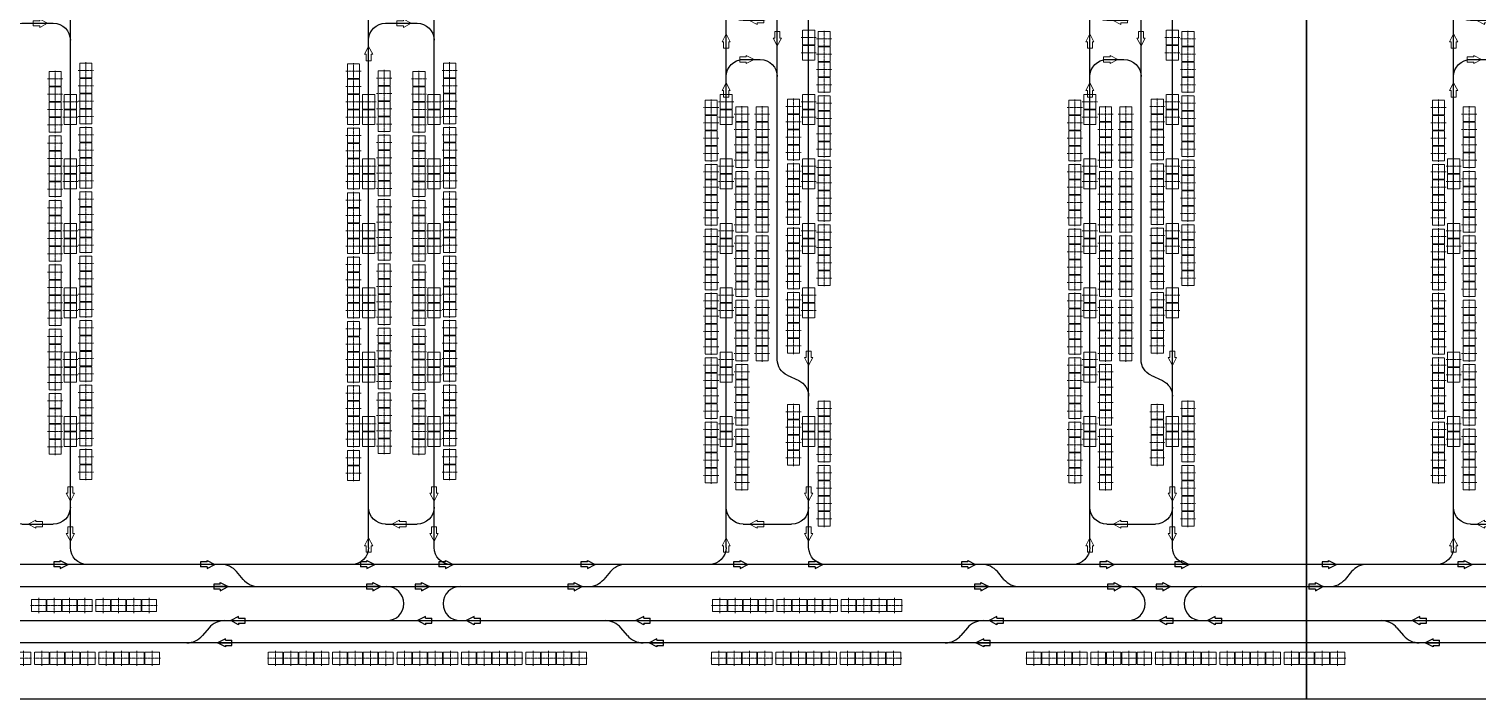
# Model space of a CAD drawing. Header units: millimetres. Extents: x -128 to 670218, y 27186 to 149492.
# Drawn here: x 390149 to 432642, y 27186 to 46849 of the extents above; entities that cross this region are included whole.
import ezdxf

# ---------------------------------------------------------------- set-up
doc = ezdxf.new("R2010")
doc.units = ezdxf.units.MM
doc.linetypes.add('AM_ISO08W050', pattern=[18, 12, -1.5, 3, -1.5])
doc.linetypes.add('XAT-M16_6F_EQ Layout_20211120$0$ACAD_ISO08W100', pattern=[36, 24, -3, 6, -3])
for name, color, linetype, lineweight in [('_CLINE', 4, 'XAT-M16_6F_EQ Layout_20211120$0$ACAD_ISO08W100', 9), ('DIRECT', 40, 'Continuous', 9), ('LINE_EQ', 4, 'AM_ISO08W050', 20), ('LINE_STB', 151, 'Continuous', 30)]:
    doc.layers.add(name, color=color, linetype=linetype, lineweight=lineweight)
doc.layers.add('Rail_H4822(Lower)', color=7, linetype='Continuous')

# ---------------------------------------------------------------- blocks, each defined once
blk = doc.blocks.new('*U3')
at = {"color": 0, "linetype": 'ByBlock'}
for p, q in [((-120, -230), (0, 0)), ((0, 0), (0, -420)), ((120, -230), (0, 0)), ((-75, -230), (-120, -230)), ((-75, -230), (-75, -420)), ((75, -420), (-75, -420)), ((75, -230), (75, -420)), ((75, -230), (120, -230))]:
    blk.add_line(p, q, dxfattribs=at)
blk = doc.blocks.new('A$C31676947')
at = {"layer": 'Rail_H4822(Lower)'}
for p, q in [((500, 47250), (500, 500)), ((2420, 47250), (2420, 500)), ((1000, 46570), (1920, 46570)), ((1000, 31870), (1920, 31870)), ((1000, 31220), (1920, 31220)), ((1000, 16520), (1920, 16520)), ((1000, 15870), (1920, 15870)), ((1000, 1180), (1920, 1180))]:
    blk.add_line(p, q, dxfattribs=at)
for centre, start, end in [((0, 47250), 0, 90), ((2920, 47250), 90, 180), ((1000, 46070), 90, 180), ((1920, 46070), 0, 90), ((1000, 32370), 180, 270), ((1920, 32370), 270, 0), ((1000, 30720), 90, 180), ((1920, 30720), 0, 90), ((0, 23700), 270, 0), ((2920, 23700), 180, 270), ((0, 21700), 0, 90), ((2920, 21700), 90, 180), ((1000, 17020), 180, 270), ((1920, 17020), 270, 0), ((1000, 15370), 90, 180), ((1920, 15370), 0, 90), ((1000, 1680), 180, 270), ((1920, 1680), 270, 0), ((0, 500), 270, 0), ((2920, 500), 180, 270)]:
    blk.add_arc(centre, 500, start, end, dxfattribs=at)
at = {"layer": 'DIRECT'}
for p, rotation in [((500, 46970), 180), ((1180, 46570), 89.99999999999999), ((500, 32550), 180), ((500, 23880), 180), ((500, 17200), 180), ((500, 1860), 180), ((1740, 1180), 270), ((500, 680), 180)]:
    blk.add_blockref('*U3', p, dxfattribs=dict(at, rotation=rotation))
for p in [(2420, 47070), (2420, 45890), (2420, 30540), (2420, 21520), (2420, 15190), (2420, 780)]:
    blk.add_blockref('*U3', p, dxfattribs=at)
at = {"layer": 'DIRECT', "lineweight": -2}
for p, rotation in [((1750, 31870), 270), ((1170, 31220), 89.99999999999999), ((1750, 16520), 270), ((1170, 15870), 89.99999999999999)]:
    blk.add_blockref('*U3', p, dxfattribs=dict(at, rotation=rotation))
blk = doc.blocks.new('A$Ca08771bd')
at = {"layer": 'Rail_H4822(Lower)'}
for p, q in [((500, 47250), (500, 500)), ((2920, 47250), (2920, 500)), ((1000, 46570), (2420, 46570)), ((2290, 42199), (2630, 42357)), ((2000, 41745), (2000, 6005)), ((1000, 32935), (1500, 32935)), ((1500, 31785), (1000, 31785)), ((2300, 27664), (2620, 27480)), ((2300, 17736), (2620, 17920)), ((1000, 13615), (1500, 13615)), ((1500, 12465), (1000, 12465)), ((2290, 5552), (2630, 5394)), ((1000, 1180), (2420, 1180))]:
    blk.add_line(p, q, dxfattribs=at)
for centre, radius, start, end in [((0, 47250), 500, 0, 90), ((3420, 47250), 500, 90, 180), ((1000, 46070), 500, 90, 180), ((2420, 46070), 500, 0, 90), ((2420, 42811), 500, 294.8882, 0), ((2500, 41745), 500, 114.8882, 180), ((1000, 33435), 500, 180, 270), ((1500, 33435), 500, 270, 0), ((1000, 31285), 500, 90, 180), ((1500, 31285), 500, 0, 90), ((2600, 28184), 600, 180, 240), ((2320, 26960), 600, 0, 60), ((0, 23700), 500, 270, 0), ((3420, 23700), 500, 180, 270), ((0, 21700), 500, 0, 90), ((3420, 21700), 500, 90, 180), ((2320, 18440), 600, 300, 0), ((2600, 17216), 600, 120, 180), ((1000, 14115), 500, 180, 270), ((1500, 14115), 500, 270, 0), ((1000, 11965), 500, 90, 180), ((1500, 11965), 500, 0, 90), ((2500, 6005), 500, 180, 245.1118), ((2420, 4940), 500, 0, 65.1118), ((1000, 1680), 500, 180, 270), ((2420, 1680), 500, 270, 0), ((0, 500), 500, 270, 0), ((3420, 500), 500, 180, 270)]:
    blk.add_arc(centre, radius, start, end, dxfattribs=at)
at = {"layer": 'DIRECT'}
for p, rotation in [((500, 46970), 180), ((1180, 46570), 90), ((500, 33615), 180), ((1320, 32935), 270), ((500, 32185), 180), ((1180, 31785), 90), ((500, 23880), 180), ((500, 14295), 180), ((1320, 13615), 270), ((500, 12865), 180), ((1180, 12465), 90), ((500, 1860), 180), ((2240, 1180), 270), ((500, 680), 180)]:
    blk.add_blockref('*U3', p, dxfattribs=dict(at, rotation=rotation))
for p in [(2920, 47070), (2920, 45890), (2920, 41911), (2000, 32535), (2000, 31105), (2920, 21520), (2000, 13215), (2000, 11785), (2920, 780)]:
    blk.add_blockref('*U3', p, dxfattribs=at)
at = {"layer": 'DIRECT', "lineweight": -2}
for p in [(2000, 27287), (2920, 26780), (2920, 17543), (2000, 17036), (2920, 4760)]:
    blk.add_blockref('*U3', p, dxfattribs=at)
blk = doc.blocks.new('*U231')
at = {"color": 0, "linetype": 'ByBlock'}
for p, q in [((-120, -230), (0, 0)), ((0, 0), (0, -420)), ((120, -230), (0, 0)), ((-75, -230), (-120, -230)), ((-75, -230), (-75, -420)), ((75, -420), (-75, -420)), ((75, -230), (75, -420)), ((75, -230), (120, -230))]:
    blk.add_line(p, q, dxfattribs=at)
blk = doc.blocks.new('*U232')
at = {"color": 0, "linetype": 'ByBlock'}
for p, q in [((-120, -230), (0, 0)), ((0, 0), (0, -420)), ((120, -230), (0, 0)), ((-75, -230), (-120, -230)), ((-75, -230), (-75, -420)), ((75, -420), (-75, -420)), ((75, -230), (75, -420)), ((75, -230), (120, -230))]:
    blk.add_line(p, q, dxfattribs=at)
blk = doc.blocks.new('*U233')
at = {"color": 0, "linetype": 'ByBlock'}
for p, q in [((-120, -230), (0, 0)), ((0, 0), (0, -420)), ((120, -230), (0, 0)), ((-75, -230), (-120, -230)), ((-75, -230), (-75, -420)), ((75, -420), (-75, -420)), ((75, -230), (75, -420)), ((75, -230), (120, -230))]:
    blk.add_line(p, q, dxfattribs=at)
blk = doc.blocks.new('*U200')
at = {"color": 0, "linetype": 'ByBlock'}
for p, q in [((-120, -230), (0, 0)), ((0, 0), (0, -420)), ((120, -230), (0, 0)), ((-75, -230), (-120, -230)), ((-75, -230), (-75, -420)), ((75, -420), (-75, -420)), ((75, -230), (75, -420)), ((75, -230), (120, -230))]:
    blk.add_line(p, q, dxfattribs=at)
blk = doc.blocks.new('*U201')
at = {"color": 0, "linetype": 'ByBlock'}
for p, q in [((-120, -230), (0, 0)), ((0, 0), (0, -420)), ((120, -230), (0, 0)), ((-75, -230), (-120, -230)), ((-75, -230), (-75, -420)), ((75, -420), (-75, -420)), ((75, -230), (75, -420)), ((75, -230), (120, -230))]:
    blk.add_line(p, q, dxfattribs=at)
blk = doc.blocks.new('*U202')
at = {"color": 0, "linetype": 'ByBlock'}
for p, q in [((-120, -230), (0, 0)), ((0, 0), (0, -420)), ((120, -230), (0, 0)), ((-75, -230), (-120, -230)), ((-75, -230), (-75, -420)), ((75, -420), (-75, -420)), ((75, -230), (75, -420)), ((75, -230), (120, -230))]:
    blk.add_line(p, q, dxfattribs=at)
blk = doc.blocks.new('*U203')
at = {"color": 0, "linetype": 'ByBlock'}
for p, q in [((-120, -230), (0, 0)), ((0, 0), (0, -420)), ((120, -230), (0, 0)), ((-75, -230), (-120, -230)), ((-75, -230), (-75, -420)), ((75, -420), (-75, -420)), ((75, -230), (75, -420)), ((75, -230), (120, -230))]:
    blk.add_line(p, q, dxfattribs=at)
blk = doc.blocks.new('*U204')
at = {"color": 0, "linetype": 'ByBlock'}
for p, q in [((-120, -230), (0, 0)), ((0, 0), (0, -420)), ((120, -230), (0, 0)), ((-75, -230), (-120, -230)), ((-75, -230), (-75, -420)), ((75, -420), (-75, -420)), ((75, -230), (75, -420)), ((75, -230), (120, -230))]:
    blk.add_line(p, q, dxfattribs=at)
blk = doc.blocks.new('*U215')
at = {"color": 0, "linetype": 'ByBlock'}
for p, q in [((-120, -230), (0, 0)), ((0, 0), (0, -420)), ((120, -230), (0, 0)), ((-75, -230), (-120, -230)), ((-75, -230), (-75, -420)), ((75, -420), (-75, -420)), ((75, -230), (75, -420)), ((75, -230), (120, -230))]:
    blk.add_line(p, q, dxfattribs=at)
blk = doc.blocks.new('*U166')
at = {"color": 0, "linetype": 'ByBlock'}
for p, q in [((-120, -230), (0, 0)), ((0, 0), (0, -420)), ((120, -230), (0, 0)), ((-75, -230), (-120, -230)), ((-75, -230), (-75, -420)), ((75, -420), (-75, -420)), ((75, -230), (75, -420)), ((75, -230), (120, -230))]:
    blk.add_line(p, q, dxfattribs=at)
blk = doc.blocks.new('*U167')
at = {"color": 0, "linetype": 'ByBlock'}
for p, q in [((-120, -230), (0, 0)), ((0, 0), (0, -420)), ((120, -230), (0, 0)), ((-75, -230), (-120, -230)), ((-75, -230), (-75, -420)), ((75, -420), (-75, -420)), ((75, -230), (75, -420)), ((75, -230), (120, -230))]:
    blk.add_line(p, q, dxfattribs=at)
blk = doc.blocks.new('*U168')
at = {"color": 0, "linetype": 'ByBlock'}
for p, q in [((-120, -230), (0, 0)), ((0, 0), (0, -420)), ((120, -230), (0, 0)), ((-75, -230), (-120, -230)), ((-75, -230), (-75, -420)), ((75, -420), (-75, -420)), ((75, -230), (75, -420)), ((75, -230), (120, -230))]:
    blk.add_line(p, q, dxfattribs=at)
blk = doc.blocks.new('*U169')
at = {"color": 0, "linetype": 'ByBlock'}
for p, q in [((-120, -230), (0, 0)), ((0, 0), (0, -420)), ((120, -230), (0, 0)), ((-75, -230), (-120, -230)), ((-75, -230), (-75, -420)), ((75, -420), (-75, -420)), ((75, -230), (75, -420)), ((75, -230), (120, -230))]:
    blk.add_line(p, q, dxfattribs=at)
blk = doc.blocks.new('*U170')
at = {"color": 0, "linetype": 'ByBlock'}
for p, q in [((-120, -230), (0, 0)), ((0, 0), (0, -420)), ((120, -230), (0, 0)), ((-75, -230), (-120, -230)), ((-75, -230), (-75, -420)), ((75, -420), (-75, -420)), ((75, -230), (75, -420)), ((75, -230), (120, -230))]:
    blk.add_line(p, q, dxfattribs=at)
blk = doc.blocks.new('*U171')
at = {"color": 0, "linetype": 'ByBlock'}
for p, q in [((-120, -230), (0, 0)), ((0, 0), (0, -420)), ((120, -230), (0, 0)), ((-75, -230), (-120, -230)), ((-75, -230), (-75, -420)), ((75, -420), (-75, -420)), ((75, -230), (75, -420)), ((75, -230), (120, -230))]:
    blk.add_line(p, q, dxfattribs=at)
blk = doc.blocks.new('*U173')
at = {"color": 0, "linetype": 'ByBlock'}
for p, q in [((-120, -230), (0, 0)), ((0, 0), (0, -420)), ((120, -230), (0, 0)), ((-75, -230), (-120, -230)), ((-75, -230), (-75, -420)), ((75, -420), (-75, -420)), ((75, -230), (75, -420)), ((75, -230), (120, -230))]:
    blk.add_line(p, q, dxfattribs=at)
blk = doc.blocks.new('*U92')
at = {"color": 0, "linetype": 'ByBlock'}
for p, q in [((-120, -230), (0, 0)), ((0, 0), (0, -420)), ((120, -230), (0, 0)), ((-75, -230), (-120, -230)), ((-75, -230), (-75, -420)), ((75, -420), (-75, -420)), ((75, -230), (75, -420)), ((75, -230), (120, -230))]:
    blk.add_line(p, q, dxfattribs=at)
blk = doc.blocks.new('*U93')
at = {"color": 0, "linetype": 'ByBlock'}
for p, q in [((-120, -230), (0, 0)), ((0, 0), (0, -420)), ((120, -230), (0, 0)), ((-75, -230), (-120, -230)), ((-75, -230), (-75, -420)), ((75, -420), (-75, -420)), ((75, -230), (75, -420)), ((75, -230), (120, -230))]:
    blk.add_line(p, q, dxfattribs=at)
blk = doc.blocks.new('*U94')
at = {"color": 0, "linetype": 'ByBlock'}
for p, q in [((-120, -230), (0, 0)), ((0, 0), (0, -420)), ((120, -230), (0, 0)), ((-75, -230), (-120, -230)), ((-75, -230), (-75, -420)), ((75, -420), (-75, -420)), ((75, -230), (75, -420)), ((75, -230), (120, -230))]:
    blk.add_line(p, q, dxfattribs=at)
blk = doc.blocks.new('*U95')
at = {"color": 0, "linetype": 'ByBlock'}
for p, q in [((-120, -230), (0, 0)), ((0, 0), (0, -420)), ((120, -230), (0, 0)), ((-75, -230), (-120, -230)), ((-75, -230), (-75, -420)), ((75, -420), (-75, -420)), ((75, -230), (75, -420)), ((75, -230), (120, -230))]:
    blk.add_line(p, q, dxfattribs=at)
blk = doc.blocks.new('*U96')
at = {"color": 0, "linetype": 'ByBlock'}
for p, q in [((-120, -230), (0, 0)), ((0, 0), (0, -420)), ((120, -230), (0, 0)), ((-75, -230), (-120, -230)), ((-75, -230), (-75, -420)), ((75, -420), (-75, -420)), ((75, -230), (75, -420)), ((75, -230), (120, -230))]:
    blk.add_line(p, q, dxfattribs=at)
blk = doc.blocks.new('*U63')
at = {"color": 0, "linetype": 'ByBlock'}
for p, q in [((-120, -230), (0, 0)), ((0, 0), (0, -420)), ((120, -230), (0, 0)), ((-75, -230), (-120, -230)), ((-75, -230), (-75, -420)), ((75, -420), (-75, -420)), ((75, -230), (75, -420)), ((75, -230), (120, -230))]:
    blk.add_line(p, q, dxfattribs=at)
blk = doc.blocks.new('*U64')
at = {"color": 0, "linetype": 'ByBlock'}
for p, q in [((-120, -230), (0, 0)), ((0, 0), (0, -420)), ((120, -230), (0, 0)), ((-75, -230), (-120, -230)), ((-75, -230), (-75, -420)), ((75, -420), (-75, -420)), ((75, -230), (75, -420)), ((75, -230), (120, -230))]:
    blk.add_line(p, q, dxfattribs=at)
blk = doc.blocks.new('*U65')
at = {"color": 0, "linetype": 'ByBlock'}
for p, q in [((-120, -230), (0, 0)), ((0, 0), (0, -420)), ((120, -230), (0, 0)), ((-75, -230), (-120, -230)), ((-75, -230), (-75, -420)), ((75, -420), (-75, -420)), ((75, -230), (75, -420)), ((75, -230), (120, -230))]:
    blk.add_line(p, q, dxfattribs=at)
blk = doc.blocks.new('*U66')
at = {"color": 0, "linetype": 'ByBlock'}
for p, q in [((-120, -230), (0, 0)), ((0, 0), (0, -420)), ((120, -230), (0, 0)), ((-75, -230), (-120, -230)), ((-75, -230), (-75, -420)), ((75, -420), (-75, -420)), ((75, -230), (75, -420)), ((75, -230), (120, -230))]:
    blk.add_line(p, q, dxfattribs=at)
blk = doc.blocks.new('*U67')
at = {"color": 0, "linetype": 'ByBlock'}
for p, q in [((-120, -230), (0, 0)), ((0, 0), (0, -420)), ((120, -230), (0, 0)), ((-75, -230), (-120, -230)), ((-75, -230), (-75, -420)), ((75, -420), (-75, -420)), ((75, -230), (75, -420)), ((75, -230), (120, -230))]:
    blk.add_line(p, q, dxfattribs=at)
blk = doc.blocks.new('*U68')
at = {"color": 0, "linetype": 'ByBlock'}
for p, q in [((-120, -230), (0, 0)), ((0, 0), (0, -420)), ((120, -230), (0, 0)), ((-75, -230), (-120, -230)), ((-75, -230), (-75, -420)), ((75, -420), (-75, -420)), ((75, -230), (75, -420)), ((75, -230), (120, -230))]:
    blk.add_line(p, q, dxfattribs=at)
blk = doc.blocks.new('*U69')
at = {"color": 0, "linetype": 'ByBlock'}
for p, q in [((-120, -230), (0, 0)), ((0, 0), (0, -420)), ((120, -230), (0, 0)), ((-75, -230), (-120, -230)), ((-75, -230), (-75, -420)), ((75, -420), (-75, -420)), ((75, -230), (75, -420)), ((75, -230), (120, -230))]:
    blk.add_line(p, q, dxfattribs=at)
blk = doc.blocks.new('*U70')
at = {"color": 0, "linetype": 'ByBlock'}
for p, q in [((-120, -230), (0, 0)), ((0, 0), (0, -420)), ((120, -230), (0, 0)), ((-75, -230), (-120, -230)), ((-75, -230), (-75, -420)), ((75, -420), (-75, -420)), ((75, -230), (75, -420)), ((75, -230), (120, -230))]:
    blk.add_line(p, q, dxfattribs=at)
blk = doc.blocks.new('*U71')
at = {"color": 0, "linetype": 'ByBlock'}
for p, q in [((-120, -230), (0, 0)), ((0, 0), (0, -420)), ((120, -230), (0, 0)), ((-75, -230), (-120, -230)), ((-75, -230), (-75, -420)), ((75, -420), (-75, -420)), ((75, -230), (75, -420)), ((75, -230), (120, -230))]:
    blk.add_line(p, q, dxfattribs=at)
blk = doc.blocks.new('*U72')
at = {"color": 0, "linetype": 'ByBlock'}
for p, q in [((-120, -230), (0, 0)), ((0, 0), (0, -420)), ((120, -230), (0, 0)), ((-75, -230), (-120, -230)), ((-75, -230), (-75, -420)), ((75, -420), (-75, -420)), ((75, -230), (75, -420)), ((75, -230), (120, -230))]:
    blk.add_line(p, q, dxfattribs=at)
blk = doc.blocks.new('*U73')
at = {"color": 0, "linetype": 'ByBlock'}
for p, q in [((-120, -230), (0, 0)), ((0, 0), (0, -420)), ((120, -230), (0, 0)), ((-75, -230), (-120, -230)), ((-75, -230), (-75, -420)), ((75, -420), (-75, -420)), ((75, -230), (75, -420)), ((75, -230), (120, -230))]:
    blk.add_line(p, q, dxfattribs=at)
blk = doc.blocks.new('XAT-M16_6F_EQ Layout_20211120$0$EG-12_FOUP_(01)-pv')
at = {"layer": '_CLINE'}
for p, q in [((0, 211), (0, -235)), ((-239, -12), (239, -12))]:
    blk.add_line(p, q, dxfattribs=at)
at = {"layer": 'LINE_EQ'}
blk.add_lwpolyline([(-215, 166), (-215, -190), (215, -190), (215, 166)], close=True, dxfattribs=at)
blk = doc.blocks.new('A$Cb83e1a90')
at = {"rotation": 89.99999999999999}
for p in [(-955, -909), (-955, -1359), (-955, -1809), (-955, -2259)]:
    blk.add_blockref('XAT-M16_6F_EQ Layout_20211120$0$EG-12_FOUP_(01)-pv', p, dxfattribs=at)
blk = doc.blocks.new('A$Ca79c4620')
at = {"rotation": 89.99999999999999}
for p in [(945, -882), (945, -1332), (945, -1782), (945, -2232)]:
    blk.add_blockref('XAT-M16_6F_EQ Layout_20211120$0$EG-12_FOUP_(01)-pv', p, dxfattribs=at)

msp = doc.modelspace()

# ---------------------------------------------------------------- linework, layer by layer
for points in [[(341182, 79986), (427640, 79986), (427640, 27186), (341182, 27186)], [(427640, 79986), (449374, 79986), (449374, 27186), (427640, 27186)]]:
    msp.add_lwpolyline(points, close=True)
at = {"layer": 'Rail_H4822(Lower)'}
for p, q in [((472028, 31136), (337538, 31136)), ((396434, 30698), (396242, 30925)), ((407211, 30925), (407019, 30698)), ((418758, 30698), (418566, 30925)), ((428961, 30925), (428769, 30698)), ((332538, 30486), (471361, 30486)), ((329726, 29486), (471361, 29486)), ((395434, 29275), (395242, 29048)), ((407711, 29048), (407519, 29275)), ((417688, 29275), (417496, 29048)), ((430293, 29275), (430484, 29048)), ((475728, 28836), (336538, 28836))]:
    msp.add_line(p, q, dxfattribs=at)
for centre, radius, start, end in [((395784, 30536), 600, 40.3016, 90), ((407668, 30536), 600, 90, 139.6984), ((418108, 30536), 600, 40.3016, 90), ((429418, 30536), 600, 90, 139.6984), ((396891, 31086), 600, 220.3016, 270), ((406561, 31086), 600, 270, 319.6984), ((419215, 31086), 600, 220.3016, 270), ((428311, 31086), 600, 270, 319.6984), ((400651, 29986), 500, 270, 90), ((402801, 29986), 500, 90, 270), ((422401, 29986), 500, 270, 90), ((424551, 29986), 500, 90, 270), ((395891, 28886), 600, 90, 139.6984), ((407061, 28886), 600, 40.3016, 90), ((418145, 28886), 600, 90, 139.6984), ((429835, 28886), 600, 40.3016, 90), ((394784, 29436), 600, 270, 319.6984), ((408168, 29436), 600, 220.3016, 270), ((417038, 29436), 600, 270, 319.6984), ((430942, 29436), 600, 220.3016, 270)]:
    msp.add_arc(centre, radius, start, end, dxfattribs=at)

# ---------------------------------------------------------------- block references
at = {"layer": 'LINE_EQ', "rotation": 89.99999999999999}
for p in [(413017, 46598), (423690, 46598), (413017, 46148), (423690, 46148), (391351, 44708), (400104, 44708), (402024, 44708), (410597, 44708), (413017, 44708), (421270, 44708), (423690, 44708), (391351, 44258), (400104, 44258), (402024, 44258), (410597, 44258), (413017, 44258), (421270, 44258), (423690, 44258), (391351, 42818), (400104, 42818), (402024, 42818), (410597, 42818), (413017, 42818), (421270, 42818), (423690, 42818), (431943, 42818), (391351, 42368), (400104, 42368), (402024, 42368), (410597, 42368), (413017, 42368), (421270, 42368), (423690, 42368), (431943, 42368), (391351, 40928), (400104, 40928), (402024, 40928), (410597, 40928), (413017, 40928), (421270, 40928), (423690, 40928), (431943, 40928), (391351, 40478), (400104, 40478), (402024, 40478), (410597, 40478), (413017, 40478), (421270, 40478), (423690, 40478), (431943, 40478), (391351, 39038), (400104, 39038), (402024, 39038), (410597, 39038), (413017, 39038), (421270, 39038), (423690, 39038), (391351, 38588), (400104, 38588), (402024, 38588), (410597, 38588), (413017, 38588), (421270, 38588), (423690, 38588), (391351, 37148), (400104, 37148), (402024, 37148), (410597, 37148), (421270, 37148), (431943, 37148), (391351, 36698), (400104, 36698), (402024, 36698), (410597, 36698), (421270, 36698), (431943, 36698), (391351, 35258), (400104, 35258), (402024, 35258), (410597, 35258), (413017, 35258), (421270, 35258), (423690, 35258), (431943, 35258), (391351, 34808), (400104, 34808), (402024, 34808), (410597, 34808), (413017, 34808), (421270, 34808), (423690, 34808), (431943, 34808)]:
    msp.add_blockref('XAT-M16_6F_EQ Layout_20211120$0$EG-12_FOUP_(01)-pv', p, dxfattribs=at)
at = {"layer": 'LINE_STB'}
for name, p in [('A$Cb83e1a90', (414429, 47468)), ('A$Cb83e1a90', (425102, 47468)), ('A$Cb83e1a90', (411109, 45451)), ('A$Ca79c4620', (411629, 45451)), ('A$Cb83e1a90', (414429, 45578)), ('A$Cb83e1a90', (421782, 45451)), ('A$Ca79c4620', (422302, 45451)), ('A$Cb83e1a90', (425102, 45578)), ('A$Cb83e1a90', (432455, 45451)), ('A$Cb83e1a90', (412609, 45253)), ('A$Cb83e1a90', (423282, 45253)), ('A$Cb83e1a90', (414429, 43688)), ('A$Cb83e1a90', (425102, 43688)), ('A$Cb83e1a90', (411109, 43561)), ('A$Cb83e1a90', (412609, 43363)), ('A$Ca79c4620', (411629, 43561)), ('A$Cb83e1a90', (421782, 43561)), ('A$Cb83e1a90', (423282, 43363)), ('A$Ca79c4620', (422302, 43561)), ('A$Cb83e1a90', (432455, 43561)), ('A$Cb83e1a90', (411109, 41671)), ('A$Cb83e1a90', (412609, 41473)), ('A$Ca79c4620', (411629, 41671)), ('A$Cb83e1a90', (414429, 41798)), ('A$Cb83e1a90', (421782, 41671)), ('A$Cb83e1a90', (423282, 41473)), ('A$Ca79c4620', (422302, 41671)), ('A$Cb83e1a90', (425102, 41798)), ('A$Cb83e1a90', (432455, 41671)), ('A$Cb83e1a90', (411109, 39781)), ('A$Ca79c4620', (411629, 39781)), ('A$Cb83e1a90', (421782, 39781)), ('A$Ca79c4620', (422302, 39781)), ('A$Cb83e1a90', (432455, 39781)), ('A$Cb83e1a90', (412609, 39583)), ('A$Cb83e1a90', (423282, 39583)), ('A$Cb83e1a90', (411109, 37891)), ('A$Cb83e1a90', (421782, 37891)), ('A$Cb83e1a90', (432455, 37891)), ('A$Ca79c4620', (411629, 36495)), ('A$Cb83e1a90', (414429, 36621)), ('A$Ca79c4620', (422302, 36495)), ('A$Cb83e1a90', (425102, 36621)), ('A$Cb83e1a90', (411109, 36001)), ('A$Cb83e1a90', (421782, 36001)), ('A$Cb83e1a90', (432455, 36001)), ('A$Cb83e1a90', (414429, 34731)), ('A$Cb83e1a90', (425102, 34731))]:
    msp.add_blockref(name, p, dxfattribs=at)
for p, rotation in [((390908, 45383), 89.99999999999999), ((391808, 45634), 89.99999999999999), ((399661, 45608), 89.99999999999999), ((400561, 45409), 89.99999999999999), ((401581, 45383), 89.99999999999999), ((402481, 45634), 89.99999999999999), ((390908, 44933), 89.99999999999999), ((391808, 45184), 89.99999999999999), ((399661, 45158), 89.99999999999999), ((400561, 44959), 89.99999999999999), ((401581, 44933), 89.99999999999999), ((402481, 45184), 89.99999999999999), ((390908, 44483), 89.99999999999999), ((391808, 44734), 89.99999999999999), ((399661, 44708), 89.99999999999999), ((400561, 44509), 89.99999999999999), ((401581, 44483), 89.99999999999999), ((402481, 44734), 89.99999999999999), ((390908, 44033), 89.99999999999999), ((391808, 44284), 89.99999999999999), ((399661, 44258), 89.99999999999999), ((400561, 44059), 89.99999999999999), ((401581, 44033), 89.99999999999999), ((402481, 44284), 89.99999999999999), ((411054, 44344), 89.99999999999999), ((421727, 44344), 89.99999999999999), ((432400, 44344), 89.99999999999999), ((391808, 43744), 89.99999999999999), ((399661, 43718), 89.99999999999999), ((402481, 43744), 89.99999999999999), ((411054, 43894), 89.99999999999999), ((421727, 43894), 89.99999999999999), ((432400, 43894), 89.99999999999999), ((390908, 43493), 89.99999999999999), ((391808, 43294), 89.99999999999999), ((399661, 43268), 89.99999999999999), ((400561, 43519), 89.99999999999999), ((401581, 43493), 89.99999999999999), ((402481, 43294), 89.99999999999999), ((411054, 43444), 89.99999999999999), ((421727, 43444), 89.99999999999999), ((432400, 43444), 89.99999999999999), ((390908, 43043), 89.99999999999999), ((391808, 42844), 89.99999999999999), ((399661, 42818), 89.99999999999999), ((400561, 43069), 89.99999999999999), ((401581, 43043), 89.99999999999999), ((402481, 42844), 89.99999999999999), ((411054, 42994), 89.99999999999999), ((421727, 42994), 89.99999999999999), ((432400, 42994), 89.99999999999999), ((390908, 42593), 89.99999999999999), ((391808, 42394), 89.99999999999999), ((399661, 42368), 89.99999999999999), ((400561, 42619), 89.99999999999999), ((401581, 42593), 89.99999999999999), ((402481, 42394), 89.99999999999999), ((411054, 42454), 89.99999999999999), ((421727, 42454), 89.99999999999999), ((432400, 42454), 89.99999999999999), ((390908, 42143), 89.99999999999999), ((391808, 41854), 89.99999999999999), ((400561, 42169), 89.99999999999999), ((401581, 42143), 89.99999999999999), ((402481, 41854), 89.99999999999999), ((411054, 42004), 89.99999999999999), ((421727, 42004), 89.99999999999999), ((432400, 42004), 89.99999999999999), ((390908, 41603), 89.99999999999999), ((399661, 41828), 89.99999999999999), ((400561, 41629), 89.99999999999999), ((401581, 41603), 89.99999999999999), ((411054, 41554), 89.99999999999999), ((421727, 41554), 89.99999999999999), ((432400, 41554), 89.99999999999999), ((390908, 41153), 89.99999999999999), ((391808, 41404), 89.99999999999999), ((399661, 41378), 89.99999999999999), ((400561, 41179), 89.99999999999999), ((401581, 41153), 89.99999999999999), ((402481, 41404), 89.99999999999999), ((411054, 41104), 89.99999999999999), ((421727, 41104), 89.99999999999999), ((432400, 41104), 89.99999999999999), ((390908, 40703), 89.99999999999999), ((391808, 40954), 89.99999999999999), ((399661, 40928), 89.99999999999999), ((400561, 40729), 89.99999999999999), ((401581, 40703), 89.99999999999999), ((402481, 40954), 89.99999999999999), ((411054, 40564), 89.99999999999999), ((421727, 40564), 89.99999999999999), ((432400, 40564), 89.99999999999999), ((390908, 40253), 89.99999999999999), ((391808, 40504), 89.99999999999999), ((399661, 40478), 89.99999999999999), ((400561, 40279), 89.99999999999999), ((401581, 40253), 89.99999999999999), ((402481, 40504), 89.99999999999999), ((390908, 39713), 89.99999999999999), ((391808, 39964), 89.99999999999999), ((399661, 39938), 89.99999999999999), ((400561, 39739), 89.99999999999999), ((401581, 39713), 89.99999999999999), ((402481, 39964), 89.99999999999999), ((411054, 40114), 89.99999999999999), ((421727, 40114), 89.99999999999999), ((432400, 40114), 89.99999999999999), ((391808, 39514), 89.99999999999999), ((399661, 39488), 89.99999999999999), ((400561, 39289), 89.99999999999999), ((402481, 39514), 89.99999999999999), ((411054, 39664), 89.99999999999999), ((421727, 39664), 89.99999999999999), ((432400, 39664), 89.99999999999999), ((390908, 39263), 89.99999999999999), ((391808, 39064), 89.99999999999999), ((399661, 39038), 89.99999999999999), ((401581, 39263), 89.99999999999999), ((402481, 39064), 89.99999999999999), ((411054, 39214), 89.99999999999999), ((421727, 39214), 89.99999999999999), ((432400, 39214), 89.99999999999999), ((390908, 38813), 89.99999999999999), ((391808, 38614), 89.99999999999999), ((399661, 38588), 89.99999999999999), ((400561, 38839), 89.99999999999999), ((401581, 38813), 89.99999999999999), ((402481, 38614), 89.99999999999999), ((411054, 38674), 89.99999999999999), ((421727, 38674), 89.99999999999999), ((432400, 38674), 89.99999999999999), ((390908, 38363), 89.99999999999999), ((391808, 38074), 89.99999999999999), ((399661, 38048), 89.99999999999999), ((400561, 38389), 89.99999999999999), ((401581, 38363), 89.99999999999999), ((402481, 38074), 89.99999999999999), ((411054, 38224), 89.99999999999999), ((421727, 38224), 89.99999999999999), ((432400, 38224), 89.99999999999999), ((390908, 37823), 89.99999999999999), ((391808, 37624), 89.99999999999999), ((399661, 37598), 89.99999999999999), ((400561, 37849), 89.99999999999999), ((401581, 37823), 89.99999999999999), ((402481, 37624), 89.99999999999999), ((411054, 37774), 89.99999999999999), ((421727, 37774), 89.99999999999999), ((432400, 37774), 89.99999999999999), ((390908, 37373), 89.99999999999999), ((391808, 37174), 89.99999999999999), ((400561, 37399), 89.99999999999999), ((401581, 37373), 89.99999999999999), ((402481, 37174), 89.99999999999999), ((411054, 37324), 89.99999999999999), ((421727, 37324), 89.99999999999999), ((432400, 37324), 89.99999999999999), ((390908, 36923), 89.99999999999999), ((399661, 37148), 89.99999999999999), ((400561, 36949), 89.99999999999999), ((401581, 36923), 89.99999999999999), ((411054, 36784), 89.99999999999999), ((421727, 36784), 89.99999999999999), ((432400, 36784), 89.99999999999999), ((390908, 36473), 89.99999999999999), ((391808, 36724), 89.99999999999999), ((399661, 36698), 89.99999999999999), ((400561, 36499), 89.99999999999999), ((401581, 36473), 89.99999999999999), ((402481, 36724), 89.99999999999999), ((411054, 36334), 89.99999999999999), ((421727, 36334), 89.99999999999999), ((432400, 36334), 89.99999999999999), ((390908, 35933), 89.99999999999999), ((391808, 36184), 89.99999999999999), ((399661, 36158), 89.99999999999999), ((400561, 35959), 89.99999999999999), ((401581, 35933), 89.99999999999999), ((402481, 36184), 89.99999999999999), ((411054, 35884), 89.99999999999999), ((421727, 35884), 89.99999999999999), ((432400, 35884), 89.99999999999999), ((390908, 35483), 89.99999999999999), ((391808, 35734), 89.99999999999999), ((399661, 35708), 89.99999999999999), ((400561, 35509), 89.99999999999999), ((401581, 35483), 89.99999999999999), ((402481, 35734), 89.99999999999999), ((390908, 35033), 89.99999999999999), ((391808, 35284), 89.99999999999999), ((399661, 35258), 89.99999999999999), ((400561, 35059), 89.99999999999999), ((401581, 35033), 89.99999999999999), ((402481, 35284), 89.99999999999999), ((411054, 35434), 89.99999999999999), ((421727, 35434), 89.99999999999999), ((432400, 35434), 89.99999999999999), ((391808, 34834), 89.99999999999999), ((399661, 34808), 89.99999999999999), ((400561, 34609), 89.99999999999999), ((402481, 34834), 89.99999999999999), ((411054, 34894), 89.99999999999999), ((421727, 34894), 89.99999999999999), ((432400, 34894), 89.99999999999999), ((390908, 34583), 89.99999999999999), ((391808, 34294), 89.99999999999999), ((399661, 34268), 89.99999999999999), ((401581, 34583), 89.99999999999999), ((402481, 34294), 89.99999999999999), ((411054, 34444), 89.99999999999999), ((421727, 34444), 89.99999999999999), ((432400, 34444), 89.99999999999999), ((391808, 33844), 89.99999999999999), ((399661, 33818), 89.99999999999999), ((402481, 33844), 89.99999999999999), ((411054, 33994), 89.99999999999999), ((421727, 33994), 89.99999999999999), ((432400, 33994), 89.99999999999999), ((411054, 33544), 89.99999999999999), ((421727, 33544), 89.99999999999999), ((432400, 33544), 89.99999999999999), ((390436, 29919), 180), ((390886, 29919), 180), ((391336, 29919), 180), ((391786, 29919), 180), ((392326, 29919), 180), ((392776, 29919), 180), ((393226, 29919), 180), ((393676, 29919), 180), ((410418, 29919), 180), ((410868, 29919), 180), ((411318, 29919), 180), ((411768, 29919), 180), ((412308, 29919), 180), ((412758, 29919), 180), ((413208, 29919), 180), ((413658, 29919), 180), ((414198, 29919), 180), ((414648, 29919), 180), ((415098, 29919), 180), ((415548, 29919), 180), ((389988, 28369), 180), ((390528, 28369), 180), ((390978, 28369), 180), ((391428, 28369), 180), ((391878, 28369), 180), ((392418, 28369), 180), ((392868, 28369), 180), ((393318, 28369), 180), ((393768, 28369), 180), ((397385, 28369), 180), ((397835, 28369), 180), ((398285, 28369), 180), ((398735, 28369), 180), ((399275, 28369), 180), ((399725, 28369), 180), ((400175, 28369), 180), ((400625, 28369), 180), ((401165, 28369), 180), ((401615, 28369), 180), ((402065, 28369), 180), ((402515, 28369), 180), ((403055, 28369), 180), ((403505, 28369), 180), ((403955, 28369), 180), ((404405, 28369), 180), ((404945, 28369), 180), ((405395, 28369), 180), ((405845, 28369), 180), ((406295, 28369), 180), ((410393, 28369), 180), ((410843, 28369), 180), ((411293, 28369), 180), ((411743, 28369), 180), ((412283, 28369), 180), ((412733, 28369), 180), ((413183, 28369), 180), ((413633, 28369), 180), ((414173, 28369), 180), ((414623, 28369), 180), ((415073, 28369), 180), ((415523, 28369), 180), ((419639, 28369), 180), ((420089, 28369), 180), ((420539, 28369), 180), ((420989, 28369), 180), ((421529, 28369), 180), ((421979, 28369), 180), ((422429, 28369), 180), ((422879, 28369), 180), ((423419, 28369), 180), ((423869, 28369), 180), ((424319, 28369), 180), ((424769, 28369), 180), ((425309, 28369), 180), ((425759, 28369), 180), ((426209, 28369), 180), ((426659, 28369), 180), ((427199, 28369), 180), ((427649, 28369), 180), ((428099, 28369), 180), ((428549, 28369), 180)]:
    msp.add_blockref('XAT-M16_6F_EQ Layout_20211120$0$EG-12_FOUP_(01)-pv', p, dxfattribs=dict(at, rotation=rotation))
at = {"layer": 'Rail_H4822(Lower)', "xscale": -1}
for name, p, rotation in [('A$C31676947', (388943, 78886), 180), ('A$C31676947', (399616, 78886), 180), ('A$Ca08771bd', (410109, 78886), 180), ('A$Ca08771bd', (420782, 78886), 180), ('A$Ca08771bd', (431455, 78886), 180), ('*U173', (391298, 31136), 270), ('*U92', (395605, 31136), 270), ('*U170', (400298, 31136), 270), ('*U171', (402598, 31136), 270), ('*U96', (406768, 31136), 270), ('*U168', (411248, 31136), 270), ('*U169', (413448, 31136), 270), ('*U66', (417929, 31136), 270), ('*U166', (421998, 31136), 270), ('*U167', (424198, 31136), 270), ('*U70', (428518, 31136), 270), ('*U215', (432498, 31136), 270), ('*U93', (395991, 30486), 270), ('*U233', (400471, 30486), 270), ('*U232', (401901, 30486), 270), ('*U63', (406381, 30486), 270), ('*U67', (418315, 30486), 270), ('*U203', (422221, 30486), 270), ('*U202', (423651, 30486), 270), ('*U71', (428131, 30486), 270), ('*U95', (396071, 29486), 90), ('*U200', (401551, 29486), 90), ('*U231', (402981, 29486), 90), ('*U65', (407961, 29486), 90), ('*U69', (418325, 29486), 90), ('*U204', (423301, 29486), 90), ('*U201', (424731, 29486), 90), ('*U73', (430735, 29486), 90), ('*U94', (395684, 28836), 90), ('*U64', (408348, 28836), 90), ('*U68', (417938, 28836), 90), ('*U72', (431121, 28836), 90)]:
    msp.add_blockref(name, p, dxfattribs=dict(at, rotation=rotation))

doc.saveas('drawing.dxf')
